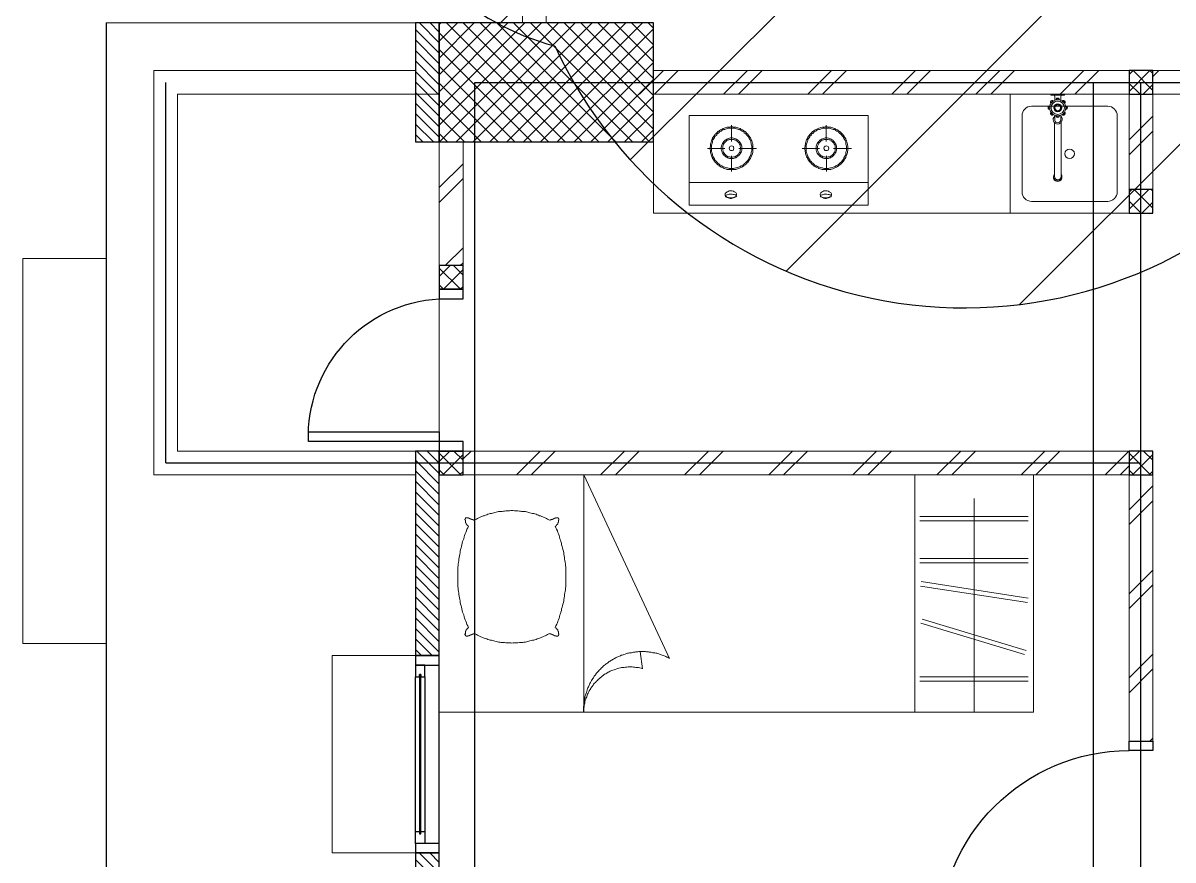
# Model space of a CAD drawing. Header units: millimetres. Extents: x -324 to 75, y -297 to 70.
# Drawn here: x -56.356 to -51.522, y 35.005 to 38.525 of the extents above; entities that cross this region are included whole.
import ezdxf

# ---------------------------------------------------------------- set-up
doc = ezdxf.new("R2010")
doc.units = ezdxf.units.MM
doc.layers.get('defpoints').update_dxf_attribs({"color": 1})
for name, color, linetype, lineweight in [('ars', 11, 'Continuous', 0), ('KOL', 1, 'Continuous', 30), ('KOLOM', 4, 'Continuous', 9), ('lan', 7, 'Continuous', 15), ('SANITAIR', 15, 'Continuous', 9), ('tem', 5, 'Continuous', 20)]:
    doc.layers.add(name, color=color, linetype=linetype, lineweight=lineweight)
doc.layers.add('as', color=1, linetype='Continuous', plot=False)
doc.layers.add('Kusen', color=30, linetype='Continuous')
pattern_1 = [(135, (380.614583, 513.798277), (-0.0220970869, -0.0220970869), [])]

# ---------------------------------------------------------------- blocks, each defined once
blk = doc.blocks.new('T. J2')
at = {"layer": 'Kusen'}
for p, q in [((-0.3692, 0.1), (0.2808, 0.1)), ((0.2808, 0.06), (-0.3692, 0.06)), ((-0.4192, 0), (0.3308, 0))]:
    blk.add_line(p, q, dxfattribs=at)
for points in [[(-0.4592, 0), (-0.4192, 0), (-0.4192, 0.1), (-0.4592, 0.1)], [(0.3308, 0), (0.3708, 0), (0.3708, 0.1), (0.3308, 0.1)]]:
    blk.add_lwpolyline(points, close=True, dxfattribs=at)
for points in [[(-0.3692, 0.0775), (-0.3692, 0.06), (-0.4192, 0.06), (-0.4192, 0.1), (-0.3692, 0.1), (-0.3692, 0.0825), (-0.3792, 0.0825), (-0.3792, 0.0775), (-0.3692, 0.0775)], [(0.2808, 0.0775), (0.2808, 0.06), (0.3308, 0.06), (0.3308, 0.1), (0.2808, 0.1), (0.2808, 0.0825), (0.2908, 0.0825), (0.2908, 0.0775), (0.2808, 0.0775)]]:
    blk.add_lwpolyline(points, dxfattribs=at)
at = {"layer": 'Kusen', "color": 141}
blk.add_lwpolyline([(-0.3792, 0.0775), (0.2908, 0.0775), (0.2908, 0.0825), (-0.3792, 0.0825)], close=True, dxfattribs=at)
blk = doc.blocks.new('K 10.10')
at = {"layer": 'ars'}
h = blk.add_hatch(dxfattribs=at)
h.set_pattern_fill('_USER', color=256, scale=0.05, angle=45, double=1, pattern_type=0)
h.set_pattern_definition([(45, (0, 0), (-0.035355339, 0.035355339), []), (135, (0, 0), (-0.035355339, -0.035355339), [])])
h.paths.add_polyline_path([(1560.5383, 1380.4069), (1560.6383, 1380.4069), (1560.6383, 1380.5069), (1560.5383, 1380.5069)])
at = {"layer": 'KOL'}
blk.add_lwpolyline([(1560.5383, 1380.4069), (1560.6383, 1380.4069), (1560.6383, 1380.5069), (1560.5383, 1380.5069)], close=True, dxfattribs=at)
blk = doc.blocks.new('P.60')
at = {"layer": 'Kusen'}
for points in [[(1472.8348, 997.5354), (1472.8748, 997.5354), (1472.8748, 997.4354), (1472.8348, 997.4354)], [(1473.4748, 997.5354), (1473.5148, 997.5354), (1473.5148, 997.4354), (1473.4748, 997.4354)], [(1472.8748, 996.8854), (1472.9148, 996.8854), (1472.9148, 997.4354), (1472.8748, 997.4354)]]:
    blk.add_lwpolyline(points, close=True, dxfattribs=at)
blk.add_arc((1472.8948, 997.4658), 0.5808, 268.0266, 356.9943, dxfattribs=at)
blk = doc.blocks.new('P.80')
at = {"layer": 'Kusen'}
for points in [[(-69.8094, -74.8368), (-69.7694, -74.8368), (-69.7694, -74.0368), (-69.8094, -74.0368)], [(-70.6094, -74.9368), (-70.5694, -74.9368), (-70.5694, -74.8368), (-70.6094, -74.8368)], [(-69.7694, -74.9368), (-69.7294, -74.9368), (-69.7294, -74.8368), (-69.7694, -74.8368)]]:
    blk.add_lwpolyline(points, close=True, dxfattribs=at)
blk.add_arc((-69.7694, -74.8368), 0.8, 90, 180, dxfattribs=at)
blk = doc.blocks.new('KRAN DPR ATAS')
for p, q in [((-0.0289, 0), (0.0289, 0)), ((-0.0289, 0), (-0.0289, -0.0021)), ((0.0289, 0), (0.0289, -0.0021)), ((-0.0275, -0.0035), (0.0275, -0.0035)), ((-0.0127, -0.0092), (-0.0127, -0.0252)), ((0.0127, -0.0092), (0.0127, -0.0252)), ((-0.0127, -0.0877), (-0.0127, -0.1101)), ((0.0127, -0.0877), (0.0127, -0.1101)), ((-0.014, -0.1188), (-0.014, -0.3457)), ((0.014, -0.1188), (0.014, -0.3457))]:
    blk.add_line(p, q)
for radius in [0.0338, 0.0279, 0.0166, 0.0138, 0.0123]:
    blk.add_circle((0, -0.0564), radius)
for centre, radius, start, end in [((-0.0239, -0.0326), 0.00706, 39.002, 230.998), ((-0.0222, -0.0342), 0.00706, 58.1189, 211.8811), ((-0.0275, -0.0021), 0.00141, 180, 270), ((-0.0183, -0.0092), 0.00564, 0, 90), ((-0.0009, -0.0214), 0.00884, 254.902, 254.902), ((0, -0.0227), 0.00706, 354.002, 185.998), ((0, -0.025), 0.00706, 13.1189, 166.8811), ((0.0183, -0.0092), 0.00564, 90, 180), ((0.0239, -0.0326), 0.00706, 309.002, 140.998), ((0.0222, -0.0342), 0.00706, 328.1189, 121.8811), ((0.0275, -0.0021), 0.00141, 270, 0), ((-0.0338, -0.0564), 0.00706, 84.002, 275.998), ((-0.0315, -0.0564), 0.00706, 103.1189, 256.8811), ((-0.0239, -0.0803), 0.00706, 129.002, 320.998), ((-0.0222, -0.0787), 0.00706, 148.1189, 301.8811), ((0, -0.1058), 0.0191, 134.711, 45.289), ((0, -0.0902), 0.00706, 174.002, 5.998), ((0, -0.0879), 0.00706, 193.1189, 346.8811), ((0.0239, -0.0803), 0.00706, 219.002, 50.998), ((0.0222, -0.0787), 0.00706, 238.1189, 31.8811), ((0.0338, -0.0564), 0.00706, 264.002, 95.998), ((0.0315, -0.0564), 0.00706, 283.1189, 76.8811), ((0, -0.1058), 0.0134, 198.6717, 270), ((0, -0.1058), 0.0134, 270, 341.3283), ((0, -0.3457), 0.0178, 141.8277, 38.1723), ((0, -0.3484), 0.0178, 175.6641, 4.3359), ((0, -0.3457), 0.014, 180, 0)]:
    blk.add_arc(centre, radius, start, end)
blk = doc.blocks.new('KOMPOR')
for points in [[(0, 0.3765), (0, -0.3765)], [(0.0944, 0.3765), (0, 0.3765)], [(0.3765, 0.3765), (0.0944, 0.3765)], [(0.0944, 0.3765), (0.0944, -0.3765)], [(0.3765, -0.3765), (0.3765, 0.3765)], [(0.2385, 0.2906), (0.2337, 0.2906), (0.23, 0.2906), (0.2252, 0.2893), (0.2203, 0.2893), (0.2167, 0.2881), (0.2119, 0.2869), (0.2082, 0.2857), (0.2034, 0.2833), (0.1998, 0.2821), (0.1961, 0.2797), (0.1925, 0.2772), (0.1889, 0.276), (0.1852, 0.2724), (0.1816, 0.27), (0.178, 0.2676), (0.1755, 0.2639), (0.1719, 0.2615), (0.1695, 0.2579), (0.1671, 0.2542), (0.1634, 0.2506), (0.1622, 0.247), (0.1598, 0.2433), (0.1574, 0.2397), (0.1562, 0.2361), (0.1538, 0.2312), (0.1525, 0.2276), (0.1513, 0.2228), (0.1501, 0.2191), (0.1501, 0.2143), (0.1489, 0.2094), (0.1489, 0.2058), (0.1489, 0.201), (0.1489, 0.1961), (0.1489, 0.1913), (0.1501, 0.1864), (0.1501, 0.1828), (0.1513, 0.178), (0.1525, 0.1743), (0.1538, 0.1695), (0.1562, 0.1659), (0.1574, 0.161), (0.1598, 0.1574), (0.1622, 0.1538), (0.1634, 0.1501), (0.1671, 0.1465), (0.1695, 0.1429), (0.1719, 0.1404), (0.1755, 0.1368), (0.178, 0.1344), (0.1816, 0.1308), (0.1852, 0.1283), (0.1889, 0.1259), (0.1925, 0.1235), (0.1961, 0.1211), (0.1998, 0.1199), (0.2034, 0.1174), (0.2082, 0.1162), (0.2119, 0.115), (0.2167, 0.1138), (0.2203, 0.1126), (0.2252, 0.1114), (0.23, 0.1114), (0.2337, 0.1102), (0.2385, 0.1102), (0.2433, 0.1102), (0.2482, 0.1114), (0.253, 0.1114), (0.2567, 0.1126), (0.2615, 0.1138), (0.2651, 0.115), (0.27, 0.1162), (0.2736, 0.1174), (0.2785, 0.1199), (0.2821, 0.1211), (0.2857, 0.1235), (0.2893, 0.1259), (0.293, 0.1283), (0.2966, 0.1308), (0.299, 0.1344), (0.3027, 0.1368), (0.3051, 0.1404), (0.3087, 0.1429), (0.3111, 0.1465), (0.3136, 0.1501), (0.316, 0.1538), (0.3184, 0.1574), (0.3196, 0.161), (0.322, 0.1659), (0.3232, 0.1695), (0.3245, 0.1743), (0.3257, 0.178), (0.3269, 0.1828), (0.3281, 0.1864), (0.3281, 0.1913), (0.3293, 0.1961), (0.3293, 0.201), (0.3293, 0.2058), (0.3281, 0.2094), (0.3281, 0.2143), (0.3269, 0.2191), (0.3257, 0.2228), (0.3245, 0.2276), (0.3232, 0.2312), (0.322, 0.2361), (0.3196, 0.2397), (0.3184, 0.2433), (0.316, 0.247), (0.3136, 0.2506), (0.3111, 0.2542), (0.3087, 0.2579), (0.3051, 0.2615), (0.3027, 0.2639), (0.299, 0.2676), (0.2966, 0.27), (0.293, 0.2724), (0.2893, 0.276), (0.2857, 0.2772), (0.2821, 0.2797), (0.2785, 0.2821), (0.2736, 0.2833), (0.27, 0.2857), (0.2651, 0.2869), (0.2615, 0.2881), (0.2567, 0.2893), (0.253, 0.2893), (0.2482, 0.2906), (0.2433, 0.2906), (0.2385, 0.2906)], [(0.2373, 0.3063), (0.2373, 0.2312)], [(0.2385, 0.2857), (0.2349, 0.2857), (0.23, 0.2857), (0.2264, 0.2845), (0.2215, 0.2833), (0.2179, 0.2833), (0.2131, 0.2821), (0.2094, 0.2809), (0.2058, 0.2785), (0.2022, 0.2772), (0.1985, 0.2748), (0.1949, 0.2736), (0.1913, 0.2712), (0.1877, 0.2688), (0.1852, 0.2663), (0.1816, 0.2639), (0.1792, 0.2603), (0.1755, 0.2579), (0.1731, 0.2542), (0.1707, 0.2518), (0.1683, 0.2482), (0.1659, 0.2446), (0.1646, 0.2409), (0.1622, 0.2373), (0.161, 0.2337), (0.1586, 0.23), (0.1574, 0.2264), (0.1562, 0.2215), (0.1562, 0.2179), (0.155, 0.2131), (0.1538, 0.2094), (0.1538, 0.2046), (0.1538, 0.201), (0.1538, 0.1961), (0.1538, 0.1925), (0.155, 0.1877), (0.1562, 0.184), (0.1562, 0.1792), (0.1574, 0.1755), (0.1586, 0.1719), (0.161, 0.1671), (0.1622, 0.1634), (0.1646, 0.1598), (0.1659, 0.1562), (0.1683, 0.1525), (0.1707, 0.1501), (0.1731, 0.1465), (0.1755, 0.1441), (0.1792, 0.1404), (0.1816, 0.138), (0.1852, 0.1356), (0.1877, 0.132), (0.1913, 0.1308), (0.1949, 0.1283), (0.1985, 0.1259), (0.2022, 0.1235), (0.2058, 0.1223), (0.2094, 0.1211), (0.2131, 0.1199), (0.2179, 0.1186), (0.2215, 0.1174), (0.2264, 0.1162), (0.23, 0.1162), (0.2349, 0.1162), (0.2385, 0.1162), (0.2433, 0.1162), (0.247, 0.1162), (0.2518, 0.1162), (0.2554, 0.1174), (0.2603, 0.1186), (0.2639, 0.1199), (0.2676, 0.1211), (0.2724, 0.1223), (0.276, 0.1235), (0.2797, 0.1259), (0.2833, 0.1283), (0.2869, 0.1308), (0.2893, 0.132), (0.293, 0.1356), (0.2954, 0.138), (0.299, 0.1404), (0.3015, 0.1441), (0.3039, 0.1465), (0.3075, 0.1501), (0.3087, 0.1525), (0.3111, 0.1562), (0.3136, 0.1598), (0.316, 0.1634), (0.3172, 0.1671), (0.3184, 0.1719), (0.3196, 0.1755), (0.3208, 0.1792), (0.322, 0.184), (0.3232, 0.1877), (0.3232, 0.1925), (0.3232, 0.1961), (0.3232, 0.201), (0.3232, 0.2046), (0.3232, 0.2094), (0.3232, 0.2131), (0.322, 0.2179), (0.3208, 0.2215), (0.3196, 0.2264), (0.3184, 0.23), (0.3172, 0.2337), (0.316, 0.2373), (0.3136, 0.2409), (0.3111, 0.2446), (0.3087, 0.2482), (0.3075, 0.2518), (0.3039, 0.2542), (0.3015, 0.2579), (0.299, 0.2603), (0.2954, 0.2639), (0.293, 0.2663), (0.2893, 0.2688), (0.2869, 0.2712), (0.2833, 0.2736), (0.2797, 0.2748), (0.276, 0.2772), (0.2724, 0.2785), (0.2676, 0.2809), (0.2639, 0.2821), (0.2603, 0.2833), (0.2554, 0.2833), (0.2518, 0.2845), (0.247, 0.2857), (0.2433, 0.2857), (0.2385, 0.2857)], [(0.2385, 0.2433), (0.2349, 0.2433), (0.23, 0.2433), (0.2264, 0.2421), (0.2215, 0.2409), (0.2179, 0.2385), (0.2143, 0.2361), (0.2119, 0.2337), (0.2082, 0.2312), (0.2058, 0.2276), (0.2034, 0.2252), (0.201, 0.2215), (0.1985, 0.2179), (0.1973, 0.2131), (0.1961, 0.2094), (0.1961, 0.2046), (0.1961, 0.201), (0.1961, 0.1961), (0.1961, 0.1925), (0.1973, 0.1877), (0.1985, 0.184), (0.201, 0.1804), (0.2034, 0.1768), (0.2058, 0.1731), (0.2082, 0.1707), (0.2119, 0.1671), (0.2143, 0.1646), (0.2179, 0.1622), (0.2215, 0.161), (0.2264, 0.1598), (0.23, 0.1586), (0.2349, 0.1574), (0.2385, 0.1574), (0.2433, 0.1574), (0.247, 0.1586), (0.2518, 0.1598), (0.2554, 0.161), (0.2591, 0.1622), (0.2627, 0.1646), (0.2663, 0.1671), (0.2688, 0.1707), (0.2724, 0.1731), (0.2748, 0.1768), (0.2772, 0.1804), (0.2785, 0.184), (0.2797, 0.1877), (0.2809, 0.1925), (0.2821, 0.1961), (0.2821, 0.201), (0.2821, 0.2046), (0.2809, 0.2094), (0.2797, 0.2131), (0.2785, 0.2179), (0.2772, 0.2215), (0.2748, 0.2252), (0.2724, 0.2276), (0.2688, 0.2312), (0.2663, 0.2337), (0.2627, 0.2361), (0.2591, 0.2385), (0.2554, 0.2409), (0.2518, 0.2421), (0.247, 0.2433), (0.2433, 0.2433), (0.2385, 0.2433)], [(0.0436, 0.2228), (0.0472, 0.2228), (0.0496, 0.2215), (0.0533, 0.2191), (0.0545, 0.2155), (0.0557, 0.2119), (0.0581, 0.2094), (0.0593, 0.2046), (0.0593, 0.1998), (0.0593, 0.1949), (0.0593, 0.1901), (0.0569, 0.1864), (0.0557, 0.1828), (0.0533, 0.1792), (0.0508, 0.178), (0.0484, 0.1755), (0.046, 0.1743), (0.0424, 0.1743), (0.04, 0.1755), (0.0375, 0.178), (0.0339, 0.1792), (0.0327, 0.1828), (0.0315, 0.1864), (0.0291, 0.1901), (0.0278, 0.1949), (0.0278, 0.1998), (0.0291, 0.2046), (0.0303, 0.2094), (0.0315, 0.2119), (0.0339, 0.2155), (0.0351, 0.2191), (0.0375, 0.2215), (0.0412, 0.2228), (0.0436, 0.2228)], [(0.0375, 0.2215), (0.04, 0.2215), (0.04, 0.2203), (0.0424, 0.2179), (0.0436, 0.2155), (0.0448, 0.2119), (0.0448, 0.2082), (0.046, 0.2034), (0.046, 0.1998), (0.046, 0.1961), (0.046, 0.1913), (0.0448, 0.1877), (0.0436, 0.184), (0.0436, 0.1816), (0.0412, 0.178), (0.04, 0.1768), (0.0387, 0.1755), (0.0375, 0.1755), (0.0351, 0.1768), (0.0339, 0.178), (0.0327, 0.1816), (0.0315, 0.184), (0.0315, 0.1877), (0.0303, 0.1913), (0.0303, 0.1961), (0.0303, 0.1998), (0.0303, 0.2034), (0.0315, 0.2082), (0.0315, 0.2119), (0.0327, 0.2155), (0.0339, 0.2179), (0.0351, 0.2203), (0.0363, 0.2215), (0.0375, 0.2215)], [(0.1404, 0.201), (0.207, 0.201)], [(0.2385, 0.2385), (0.2349, 0.2385), (0.2312, 0.2373), (0.2276, 0.2373), (0.224, 0.2361), (0.2203, 0.2337), (0.2179, 0.2324), (0.2143, 0.23), (0.2119, 0.2276), (0.2094, 0.2252), (0.207, 0.2215), (0.2058, 0.2191), (0.2034, 0.2155), (0.2022, 0.2119), (0.2022, 0.2082), (0.201, 0.2046), (0.201, 0.201), (0.201, 0.1973), (0.2022, 0.1925), (0.2022, 0.1889), (0.2034, 0.1864), (0.2058, 0.1828), (0.207, 0.1792), (0.2094, 0.1768), (0.2119, 0.1743), (0.2143, 0.1719), (0.2179, 0.1695), (0.2203, 0.1671), (0.224, 0.1659), (0.2276, 0.1646), (0.2312, 0.1634), (0.2349, 0.1634), (0.2385, 0.1622), (0.2421, 0.1634), (0.247, 0.1634), (0.2506, 0.1646), (0.253, 0.1659), (0.2567, 0.1671), (0.2603, 0.1695), (0.2627, 0.1719), (0.2651, 0.1743), (0.2676, 0.1768), (0.27, 0.1792), (0.2724, 0.1828), (0.2736, 0.1864), (0.2748, 0.1889), (0.276, 0.1925), (0.276, 0.1973), (0.2772, 0.201), (0.276, 0.2046), (0.276, 0.2082), (0.2748, 0.2119), (0.2736, 0.2155), (0.2724, 0.2191), (0.27, 0.2215), (0.2676, 0.2252), (0.2651, 0.2276), (0.2627, 0.23), (0.2603, 0.2324), (0.2567, 0.2337), (0.253, 0.2361), (0.2506, 0.2373), (0.247, 0.2373), (0.2421, 0.2385), (0.2385, 0.2385)], [(0.2385, 0.2107), (0.2349, 0.2094), (0.2312, 0.2082), (0.23, 0.2046), (0.2288, 0.201), (0.23, 0.1961), (0.2312, 0.1937), (0.2349, 0.1913), (0.2385, 0.1901), (0.2433, 0.1913), (0.2458, 0.1937), (0.2482, 0.1961), (0.2494, 0.201), (0.2482, 0.2046), (0.2458, 0.2082), (0.2433, 0.2094), (0.2385, 0.2107)], [(0.3366, 0.1998), (0.2676, 0.1998)], [(0.2373, 0.0993), (0.2373, 0.1719)], [(0.2373, -0.0932), (0.2373, -0.1671)], [(0.2385, -0.1077), (0.2337, -0.1077), (0.23, -0.1077), (0.2252, -0.109), (0.2203, -0.109), (0.2167, -0.1102), (0.2119, -0.1114), (0.2082, -0.1126), (0.2034, -0.115), (0.1998, -0.1162), (0.1961, -0.1186), (0.1925, -0.1211), (0.1889, -0.1235), (0.1852, -0.1259), (0.1816, -0.1283), (0.178, -0.1308), (0.1755, -0.1344), (0.1719, -0.1368), (0.1695, -0.1404), (0.1671, -0.1441), (0.1634, -0.1477), (0.1622, -0.1513), (0.1598, -0.155), (0.1574, -0.1586), (0.1562, -0.1622), (0.1538, -0.1671), (0.1525, -0.1707), (0.1513, -0.1755), (0.1501, -0.1792), (0.1501, -0.184), (0.1489, -0.1889), (0.1489, -0.1925), (0.1489, -0.1973), (0.1489, -0.2022), (0.1489, -0.207), (0.1501, -0.2119), (0.1501, -0.2155), (0.1513, -0.2203), (0.1525, -0.224), (0.1538, -0.2288), (0.1562, -0.2324), (0.1574, -0.2373), (0.1598, -0.2409), (0.1622, -0.2446), (0.1634, -0.2482), (0.1671, -0.2518), (0.1695, -0.2554), (0.1719, -0.2579), (0.1755, -0.2615), (0.178, -0.2639), (0.1816, -0.2676), (0.1852, -0.27), (0.1889, -0.2724), (0.1925, -0.2748), (0.1961, -0.2772), (0.1998, -0.2785), (0.2034, -0.2809), (0.2082, -0.2821), (0.2119, -0.2833), (0.2167, -0.2845), (0.2203, -0.2857), (0.2252, -0.2869), (0.23, -0.2869), (0.2337, -0.2881), (0.2385, -0.2881), (0.2433, -0.2881), (0.2482, -0.2869), (0.253, -0.2869), (0.2567, -0.2857), (0.2615, -0.2845), (0.2651, -0.2833), (0.27, -0.2821), (0.2736, -0.2809), (0.2785, -0.2785), (0.2821, -0.2772), (0.2857, -0.2748), (0.2893, -0.2724), (0.293, -0.27), (0.2966, -0.2676), (0.299, -0.2639), (0.3027, -0.2615), (0.3051, -0.2579), (0.3087, -0.2554), (0.3111, -0.2518), (0.3136, -0.2482), (0.316, -0.2446), (0.3184, -0.2409), (0.3196, -0.2373), (0.322, -0.2324), (0.3232, -0.2288), (0.3245, -0.224), (0.3257, -0.2203), (0.3269, -0.2155), (0.3281, -0.2119), (0.3281, -0.207), (0.3293, -0.2022), (0.3293, -0.1973), (0.3293, -0.1925), (0.3281, -0.1889), (0.3281, -0.184), (0.3269, -0.1792), (0.3257, -0.1755), (0.3245, -0.1707), (0.3232, -0.1671), (0.322, -0.1622), (0.3196, -0.1586), (0.3184, -0.155), (0.316, -0.1513), (0.3136, -0.1477), (0.3111, -0.1441), (0.3087, -0.1404), (0.3051, -0.1368), (0.3027, -0.1344), (0.299, -0.1308), (0.2966, -0.1283), (0.293, -0.1259), (0.2893, -0.1235), (0.2857, -0.1211), (0.2821, -0.1186), (0.2785, -0.1162), (0.2736, -0.115), (0.27, -0.1126), (0.2651, -0.1114), (0.2615, -0.1102), (0.2567, -0.109), (0.253, -0.109), (0.2482, -0.1077), (0.2433, -0.1077), (0.2385, -0.1077)], [(0.2385, -0.1126), (0.2349, -0.1126), (0.23, -0.1126), (0.2264, -0.1138), (0.2215, -0.115), (0.2179, -0.115), (0.2131, -0.1162), (0.2094, -0.1174), (0.2058, -0.1199), (0.2022, -0.1211), (0.1985, -0.1235), (0.1949, -0.1247), (0.1913, -0.1271), (0.1877, -0.1295), (0.1852, -0.132), (0.1816, -0.1344), (0.1792, -0.138), (0.1755, -0.1404), (0.1731, -0.1441), (0.1707, -0.1465), (0.1683, -0.1501), (0.1659, -0.1538), (0.1646, -0.1574), (0.1622, -0.161), (0.161, -0.1646), (0.1586, -0.1683), (0.1574, -0.1719), (0.1562, -0.1768), (0.1562, -0.1804), (0.155, -0.1852), (0.1538, -0.1889), (0.1538, -0.1937), (0.1538, -0.1973), (0.1538, -0.2022), (0.1538, -0.2058), (0.155, -0.2107), (0.1562, -0.2143), (0.1562, -0.2191), (0.1574, -0.2228), (0.1586, -0.2264), (0.161, -0.2312), (0.1622, -0.2349), (0.1646, -0.2385), (0.1659, -0.2421), (0.1683, -0.2458), (0.1707, -0.2482), (0.1731, -0.2518), (0.1755, -0.2554), (0.1792, -0.2579), (0.1816, -0.2603), (0.1852, -0.2627), (0.1877, -0.2663), (0.1913, -0.2688), (0.1949, -0.27), (0.1985, -0.2724), (0.2022, -0.2748), (0.2058, -0.276), (0.2094, -0.2772), (0.2131, -0.2785), (0.2179, -0.2797), (0.2215, -0.2809), (0.2264, -0.2821), (0.23, -0.2821), (0.2349, -0.2821), (0.2385, -0.2833), (0.2433, -0.2821), (0.247, -0.2821), (0.2518, -0.2821), (0.2554, -0.2809), (0.2603, -0.2797), (0.2639, -0.2785), (0.2676, -0.2772), (0.2724, -0.276), (0.276, -0.2748), (0.2797, -0.2724), (0.2833, -0.27), (0.2869, -0.2688), (0.2893, -0.2663), (0.293, -0.2627), (0.2954, -0.2603), (0.299, -0.2579), (0.3015, -0.2554), (0.3039, -0.2518), (0.3075, -0.2482), (0.3087, -0.2458), (0.3111, -0.2421), (0.3136, -0.2385), (0.316, -0.2349), (0.3172, -0.2312), (0.3184, -0.2264), (0.3196, -0.2228), (0.3208, -0.2191), (0.322, -0.2143), (0.3232, -0.2107), (0.3232, -0.2058), (0.3232, -0.2022), (0.3232, -0.1973), (0.3232, -0.1937), (0.3232, -0.1889), (0.3232, -0.1852), (0.322, -0.1804), (0.3208, -0.1768), (0.3196, -0.1719), (0.3184, -0.1683), (0.3172, -0.1646), (0.316, -0.161), (0.3136, -0.1574), (0.3111, -0.1538), (0.3087, -0.1501), (0.3075, -0.1465), (0.3039, -0.1441), (0.3015, -0.1404), (0.299, -0.138), (0.2954, -0.1344), (0.293, -0.132), (0.2893, -0.1295), (0.2869, -0.1271), (0.2833, -0.1247), (0.2797, -0.1235), (0.276, -0.1211), (0.2724, -0.1199), (0.2676, -0.1174), (0.2639, -0.1162), (0.2603, -0.115), (0.2554, -0.115), (0.2518, -0.1138), (0.247, -0.1126), (0.2433, -0.1126), (0.2385, -0.1126)], [(0.0436, -0.1768), (0.0472, -0.1768), (0.0496, -0.178), (0.0533, -0.1804), (0.0545, -0.1828), (0.0557, -0.1864), (0.0581, -0.1901), (0.0593, -0.1949), (0.0593, -0.1985), (0.0593, -0.2034), (0.0593, -0.2082), (0.0569, -0.2119), (0.0557, -0.2167), (0.0533, -0.2191), (0.0508, -0.2215), (0.0484, -0.224), (0.046, -0.224), (0.0424, -0.224), (0.04, -0.224), (0.0375, -0.2215), (0.0339, -0.2191), (0.0327, -0.2167), (0.0315, -0.2119), (0.0291, -0.2082), (0.0278, -0.2034), (0.0278, -0.1985), (0.0291, -0.1949), (0.0303, -0.1901), (0.0315, -0.1864), (0.0339, -0.1828), (0.0351, -0.1804), (0.0375, -0.178), (0.0412, -0.1768), (0.0436, -0.1768)], [(0.0375, -0.1768), (0.04, -0.178), (0.04, -0.1792), (0.0424, -0.1804), (0.0436, -0.1828), (0.0448, -0.1864), (0.0448, -0.1901), (0.046, -0.1949), (0.046, -0.1985), (0.046, -0.2034), (0.046, -0.2082), (0.0448, -0.2107), (0.0436, -0.2155), (0.0436, -0.2179), (0.0412, -0.2203), (0.04, -0.2228), (0.0387, -0.2228), (0.0375, -0.2228), (0.0351, -0.2228), (0.0339, -0.2203), (0.0327, -0.2179), (0.0315, -0.2155), (0.0315, -0.2107), (0.0303, -0.2082), (0.0303, -0.2034), (0.0303, -0.1985), (0.0303, -0.1949), (0.0315, -0.1901), (0.0315, -0.1864), (0.0327, -0.1828), (0.0339, -0.1804), (0.0351, -0.1792), (0.0363, -0.178), (0.0375, -0.1768)], [(0.2385, -0.155), (0.2349, -0.155), (0.23, -0.155), (0.2264, -0.1562), (0.2215, -0.1574), (0.2179, -0.1598), (0.2143, -0.1622), (0.2119, -0.1646), (0.2082, -0.1671), (0.2058, -0.1707), (0.2034, -0.1731), (0.201, -0.1768), (0.1985, -0.1804), (0.1973, -0.1852), (0.1961, -0.1889), (0.1961, -0.1937), (0.1961, -0.1973), (0.1961, -0.2022), (0.1961, -0.207), (0.1973, -0.2107), (0.1985, -0.2143), (0.201, -0.2179), (0.2034, -0.2215), (0.2058, -0.2252), (0.2082, -0.2288), (0.2119, -0.2312), (0.2143, -0.2337), (0.2179, -0.2361), (0.2215, -0.2373), (0.2264, -0.2385), (0.23, -0.2397), (0.2349, -0.2409), (0.2385, -0.2409), (0.2433, -0.2409), (0.247, -0.2397), (0.2518, -0.2385), (0.2554, -0.2373), (0.2591, -0.2361), (0.2627, -0.2337), (0.2663, -0.2312), (0.2688, -0.2288), (0.2724, -0.2252), (0.2748, -0.2215), (0.2772, -0.2179), (0.2785, -0.2143), (0.2797, -0.2107), (0.2809, -0.207), (0.2821, -0.2022), (0.2821, -0.1973), (0.2821, -0.1937), (0.2809, -0.1889), (0.2797, -0.1852), (0.2785, -0.1804), (0.2772, -0.1768), (0.2748, -0.1731), (0.2724, -0.1707), (0.2688, -0.1671), (0.2663, -0.1646), (0.2627, -0.1622), (0.2591, -0.1598), (0.2554, -0.1574), (0.2518, -0.1562), (0.247, -0.155), (0.2433, -0.155), (0.2385, -0.155)], [(0.2385, -0.1598), (0.2349, -0.1598), (0.2312, -0.161), (0.2276, -0.161), (0.224, -0.1622), (0.2203, -0.1646), (0.2179, -0.1659), (0.2143, -0.1683), (0.2119, -0.1707), (0.2094, -0.1731), (0.207, -0.1768), (0.2058, -0.1792), (0.2034, -0.1828), (0.2022, -0.1864), (0.2022, -0.1901), (0.201, -0.1937), (0.201, -0.1973), (0.201, -0.2022), (0.2022, -0.2058), (0.2022, -0.2094), (0.2034, -0.2131), (0.2058, -0.2155), (0.207, -0.2191), (0.2094, -0.2215), (0.2119, -0.224), (0.2143, -0.2264), (0.2179, -0.2288), (0.2203, -0.2312), (0.224, -0.2324), (0.2276, -0.2337), (0.2312, -0.2349), (0.2349, -0.2349), (0.2385, -0.2361), (0.2421, -0.2349), (0.247, -0.2349), (0.2506, -0.2337), (0.253, -0.2324), (0.2567, -0.2312), (0.2603, -0.2288), (0.2627, -0.2264), (0.2651, -0.224), (0.2676, -0.2215), (0.27, -0.2191), (0.2724, -0.2155), (0.2736, -0.2131), (0.2748, -0.2094), (0.276, -0.2058), (0.276, -0.2022), (0.2772, -0.1973), (0.276, -0.1937), (0.276, -0.1901), (0.2748, -0.1864), (0.2736, -0.1828), (0.2724, -0.1792), (0.27, -0.1768), (0.2676, -0.1731), (0.2651, -0.1707), (0.2627, -0.1683), (0.2603, -0.1659), (0.2567, -0.1646), (0.253, -0.1622), (0.2506, -0.161), (0.247, -0.161), (0.2421, -0.1598), (0.2385, -0.1598)], [(0.2385, -0.1877), (0.2349, -0.1889), (0.2312, -0.1901), (0.23, -0.1937), (0.2288, -0.1973), (0.23, -0.2022), (0.2312, -0.2046), (0.2349, -0.207), (0.2385, -0.2082), (0.2433, -0.207), (0.2458, -0.2046), (0.2482, -0.2022), (0.2494, -0.1973), (0.2482, -0.1937), (0.2458, -0.1901), (0.2433, -0.1889), (0.2385, -0.1877)], [(0.1404, -0.1973), (0.207, -0.1973)], [(0.2373, -0.299), (0.2373, -0.2264)], [(0.3366, -0.1985), (0.2676, -0.1985)], [(0.0944, -0.3765), (0, -0.3765)], [(0.0944, -0.3765), (0.3765, -0.3765)]]:
    blk.add_lwpolyline(points)
blk = doc.blocks.new('BED2')
blk.add_lwpolyline([(-0.4994, 1.9988), (0.4994, 1.9988), (0.4994, 0), (-0.4994, 0)], close=True)
for points in [[(0.4994, 1.9988), (0.4994, 0)], [(-0.1435, 1.8765), (-0.1435, 1.8765), (-0.1435, 1.8765), (-0.1447, 1.8765), (-0.1447, 1.8777), (-0.1447, 1.8789), (-0.1471, 1.8789), (-0.1471, 1.8814), (-0.1495, 1.8814), (-0.1495, 1.8826), (-0.1495, 1.8826), (-0.1495, 1.8838), (-0.1519, 1.8838), (-0.1519, 1.8862), (-0.1556, 1.8862), (-0.1556, 1.8874), (-0.158, 1.8874), (-0.158, 1.8886), (-0.1592, 1.8886), (-0.1592, 1.8886), (-0.1689, 1.8886), (-0.1689, 1.8898), (-0.1701, 1.8898), (-0.1701, 1.891), (-0.1737, 1.891), (-0.1737, 1.8898), (-0.1737, 1.8898), (-0.1737, 1.8886), (-0.1774, 1.8886), (-0.1774, 1.8886), (-0.1774, 1.8886), (-0.1774, 1.8862), (-0.1786, 1.8862), (-0.1786, 1.8789), (-0.1774, 1.8789), (-0.1774, 1.8765), (-0.1774, 1.8765), (-0.1774, 1.8729), (-0.1762, 1.8729), (-0.1762, 1.8705), (-0.1749, 1.8705), (-0.1749, 1.868), (-0.1737, 1.868), (-0.1737, 1.8668), (-0.1737, 1.8668), (-0.1737, 1.8632), (-0.1725, 1.8632), (-0.1725, 1.8608), (-0.1713, 1.8608), (-0.1713, 1.8571), (-0.1713, 1.8571), (-0.1713, 1.8559), (-0.1701, 1.8559), (-0.1701, 1.8547), (-0.1689, 1.8547), (-0.1689, 1.8523), (-0.1677, 1.8523)], [(0.2827, 1.8765), (0.2766, 1.8789), (0.2706, 1.8826), (0.2633, 1.885), (0.2573, 1.8874), (0.2512, 1.8898), (0.2439, 1.8923), (0.2379, 1.8947), (0.2306, 1.8959), (0.2246, 1.8983), (0.2185, 1.9007), (0.2113, 1.9019), (0.2052, 1.9044), (0.1979, 1.9056), (0.1919, 1.9068), (0.1846, 1.9092), (0.1786, 1.9104), (0.1713, 1.9116), (0.1653, 1.9128), (0.158, 1.914), (0.1519, 1.9153), (0.1447, 1.9165), (0.1374, 1.9165), (0.1314, 1.9177), (0.1241, 1.9189), (0.118, 1.9189), (0.1108, 1.9201), (0.1047, 1.9201), (0.0975, 1.9201), (0.0902, 1.9213), (0.0841, 1.9213), (0.0769, 1.9213), (0.0708, 1.9213), (0.0636, 1.9213), (0.0563, 1.9213), (0.0502, 1.9213), (0.043, 1.9201), (0.0369, 1.9201), (0.0297, 1.9201), (0.0224, 1.9189), (0.0163, 1.9189), (0.0091, 1.9177), (0.003, 1.9165), (-0.0042, 1.9165), (-0.0115, 1.9153), (-0.0176, 1.914), (-0.0248, 1.9128), (-0.0309, 1.9116), (-0.0381, 1.9104), (-0.0442, 1.9092), (-0.0515, 1.9068), (-0.0575, 1.9056), (-0.0648, 1.9044), (-0.0708, 1.9019), (-0.0781, 1.9007), (-0.0841, 1.8983), (-0.0902, 1.8959), (-0.0975, 1.8947), (-0.1035, 1.8923), (-0.1108, 1.8898), (-0.1168, 1.8874), (-0.1229, 1.885), (-0.1301, 1.8826), (-0.1362, 1.8789), (-0.1423, 1.8765)], [(0.3081, 1.8523), (0.3081, 1.8523), (0.3081, 1.8547), (0.3093, 1.8547), (0.3093, 1.8559), (0.3105, 1.8559), (0.3105, 1.8571), (0.3117, 1.8571), (0.3117, 1.8608), (0.3117, 1.8608), (0.3117, 1.8632), (0.313, 1.8632), (0.313, 1.8668), (0.3142, 1.8668), (0.3142, 1.868), (0.3142, 1.868), (0.3142, 1.8705), (0.3154, 1.8705), (0.3154, 1.8729), (0.3166, 1.8729), (0.3166, 1.8765), (0.3178, 1.8765), (0.3178, 1.8789), (0.3178, 1.8789), (0.3178, 1.8862), (0.3178, 1.8862), (0.3178, 1.8886), (0.3166, 1.8886), (0.3166, 1.8886), (0.3142, 1.8886), (0.3142, 1.8898), (0.313, 1.8898), (0.313, 1.891), (0.3093, 1.891), (0.3093, 1.8898), (0.3081, 1.8898), (0.3081, 1.8886), (0.2996, 1.8886), (0.2996, 1.8886), (0.2972, 1.8886), (0.2972, 1.8874), (0.296, 1.8874), (0.296, 1.8862), (0.2924, 1.8862), (0.2924, 1.8838), (0.29, 1.8838), (0.29, 1.8826), (0.2887, 1.8826), (0.2887, 1.8814), (0.2863, 1.8814), (0.2863, 1.8789), (0.2851, 1.8789), (0.2851, 1.8777), (0.2839, 1.8777), (0.2839, 1.8765), (0.2839, 1.8765), (0.2839, 1.8765), (0.2827, 1.8765)], [(-0.1677, 1.8523), (-0.1701, 1.8475), (-0.1725, 1.8426), (-0.1749, 1.8378), (-0.1774, 1.8329), (-0.1798, 1.8293), (-0.1822, 1.8245), (-0.1834, 1.8196), (-0.1858, 1.8148), (-0.187, 1.8099), (-0.1895, 1.8051), (-0.1907, 1.799), (-0.1931, 1.7942), (-0.1943, 1.7893), (-0.1955, 1.7845), (-0.1967, 1.7797), (-0.1979, 1.7748), (-0.1992, 1.77), (-0.2004, 1.7651), (-0.2016, 1.7591), (-0.2028, 1.7542), (-0.204, 1.7494), (-0.204, 1.7446), (-0.2052, 1.7397), (-0.2052, 1.7349), (-0.2064, 1.7288), (-0.2064, 1.724), (-0.2076, 1.7191), (-0.2076, 1.7143), (-0.2076, 1.7082), (-0.2076, 1.7034), (-0.2076, 1.6985), (-0.2088, 1.6937), (-0.2076, 1.6877), (-0.2076, 1.6828), (-0.2076, 1.678), (-0.2076, 1.6731), (-0.2076, 1.6683), (-0.2064, 1.6622), (-0.2064, 1.6574), (-0.2052, 1.6525), (-0.2052, 1.6477), (-0.204, 1.6429), (-0.204, 1.6368), (-0.2028, 1.632), (-0.2016, 1.6271), (-0.2004, 1.6223), (-0.1992, 1.6174), (-0.1979, 1.6126), (-0.1967, 1.6065), (-0.1955, 1.6017), (-0.1943, 1.5969), (-0.1931, 1.592), (-0.1907, 1.5872), (-0.1895, 1.5823), (-0.187, 1.5775), (-0.1858, 1.5726), (-0.1834, 1.5678), (-0.1822, 1.563), (-0.1798, 1.5581), (-0.1774, 1.5533), (-0.1749, 1.5484), (-0.1725, 1.5436), (-0.1701, 1.5387), (-0.1677, 1.5339)], [(0.3081, 1.5339), (0.3105, 1.5387), (0.313, 1.5436), (0.3154, 1.5484), (0.3178, 1.5533), (0.3202, 1.5581), (0.3226, 1.563), (0.3238, 1.5678), (0.3263, 1.5726), (0.3275, 1.5775), (0.3299, 1.5823), (0.3311, 1.5872), (0.3335, 1.592), (0.3347, 1.5969), (0.336, 1.6017), (0.3372, 1.6065), (0.3384, 1.6126), (0.3396, 1.6174), (0.3408, 1.6223), (0.342, 1.6271), (0.3432, 1.632), (0.3444, 1.6368), (0.3444, 1.6429), (0.3456, 1.6477), (0.3456, 1.6525), (0.3469, 1.6574), (0.3469, 1.6622), (0.3481, 1.6683), (0.3481, 1.6731), (0.3481, 1.678), (0.3481, 1.6828), (0.3493, 1.6889), (0.3493, 1.6937), (0.3493, 1.6985), (0.3481, 1.7034), (0.3481, 1.7082), (0.3481, 1.7143), (0.3481, 1.7191), (0.3469, 1.724), (0.3469, 1.7288), (0.3456, 1.7349), (0.3456, 1.7397), (0.3444, 1.7446), (0.3444, 1.7494), (0.3432, 1.7542), (0.342, 1.7591), (0.3408, 1.7651), (0.3396, 1.77), (0.3384, 1.7748), (0.3372, 1.7797), (0.336, 1.7845), (0.3347, 1.7893), (0.3335, 1.7942), (0.3311, 1.799), (0.3299, 1.8051), (0.3275, 1.8099), (0.3263, 1.8148), (0.3238, 1.8196), (0.3226, 1.8245), (0.3202, 1.8293), (0.3178, 1.8329), (0.3154, 1.8378), (0.313, 1.8426), (0.3105, 1.8475), (0.3081, 1.8523)], [(-0.1677, 1.5339), (-0.1689, 1.5339), (-0.1689, 1.5327), (-0.1701, 1.5327), (-0.1701, 1.5303), (-0.1713, 1.5303), (-0.1713, 1.5278), (-0.1713, 1.5278), (-0.1713, 1.5254), (-0.1725, 1.5254), (-0.1725, 1.523), (-0.1737, 1.523), (-0.1737, 1.5206), (-0.1737, 1.5206), (-0.1737, 1.5182), (-0.1749, 1.5182), (-0.1749, 1.5169), (-0.1762, 1.5169), (-0.1762, 1.5145), (-0.1774, 1.5145), (-0.1774, 1.5097), (-0.1774, 1.5097), (-0.1774, 1.5073), (-0.1786, 1.5073), (-0.1786, 1.5), (-0.1774, 1.5), (-0.1774, 1.4988), (-0.1774, 1.4988), (-0.1774, 1.4976), (-0.1737, 1.4976), (-0.1737, 1.4964), (-0.1737, 1.4964), (-0.1737, 1.4964), (-0.1701, 1.4964), (-0.1701, 1.4964), (-0.1689, 1.4964), (-0.1689, 1.4976), (-0.1592, 1.4976), (-0.1592, 1.4988), (-0.158, 1.4988), (-0.158, 1.5), (-0.1556, 1.5), (-0.1556, 1.5), (-0.1519, 1.5), (-0.1519, 1.5024), (-0.1495, 1.5024), (-0.1495, 1.5048), (-0.1495, 1.5048), (-0.1495, 1.5061), (-0.1471, 1.5061), (-0.1471, 1.5073), (-0.1447, 1.5073), (-0.1447, 1.5085), (-0.1447, 1.5085), (-0.1435, 1.5085), (-0.1435, 1.5097), (-0.1435, 1.5097)], [(-0.1423, 1.5109), (-0.1362, 1.5085), (-0.1289, 1.5048), (-0.1229, 1.5024), (-0.1168, 1.5), (-0.1108, 1.4976), (-0.1035, 1.4952), (-0.0975, 1.4939), (-0.0902, 1.4915), (-0.0841, 1.4891), (-0.0781, 1.4879), (-0.0708, 1.4855), (-0.0648, 1.4843), (-0.0575, 1.4818), (-0.0515, 1.4806), (-0.0442, 1.4794), (-0.0381, 1.477), (-0.0309, 1.4758), (-0.0248, 1.4746), (-0.0176, 1.4734), (-0.0115, 1.4722), (-0.0042, 1.4722), (0.003, 1.4709), (0.0091, 1.4697), (0.0163, 1.4685), (0.0224, 1.4685), (0.0297, 1.4673), (0.0369, 1.4673), (0.043, 1.4673), (0.0502, 1.4661), (0.0563, 1.4661), (0.0636, 1.4661), (0.0708, 1.4661), (0.0769, 1.4661), (0.0841, 1.4661), (0.0902, 1.4661), (0.0975, 1.4673), (0.1047, 1.4673), (0.1108, 1.4673), (0.118, 1.4685), (0.1241, 1.4685), (0.1314, 1.4697), (0.1386, 1.4709), (0.1447, 1.4722), (0.1519, 1.4722), (0.158, 1.4734), (0.1653, 1.4746), (0.1713, 1.4758), (0.1786, 1.477), (0.1846, 1.4794), (0.1919, 1.4806), (0.1979, 1.4818), (0.2052, 1.4843), (0.2113, 1.4855), (0.2185, 1.4879), (0.2246, 1.4891), (0.2306, 1.4915), (0.2379, 1.4939), (0.2439, 1.4952), (0.2512, 1.4976), (0.2573, 1.5), (0.2633, 1.5024), (0.2706, 1.5061), (0.2766, 1.5085), (0.2827, 1.5109)], [(0.2827, 1.5097), (0.2839, 1.5097)], [(0.2839, 1.5097), (0.2839, 1.5085), (0.2839, 1.5085), (0.2839, 1.5085), (0.2851, 1.5085), (0.2851, 1.5073), (0.2863, 1.5073), (0.2863, 1.5061), (0.2887, 1.5061), (0.2887, 1.5048), (0.29, 1.5048), (0.29, 1.5024), (0.2924, 1.5024), (0.2924, 1.5), (0.296, 1.5), (0.296, 1.5), (0.2972, 1.5), (0.2972, 1.4988), (0.2996, 1.4988), (0.2996, 1.4976), (0.3081, 1.4976), (0.3081, 1.4964), (0.3093, 1.4964), (0.3093, 1.4964), (0.313, 1.4964), (0.313, 1.4964), (0.3142, 1.4964), (0.3142, 1.4976), (0.3166, 1.4976), (0.3166, 1.4988), (0.3178, 1.4988), (0.3178, 1.5), (0.3178, 1.5), (0.3178, 1.5073), (0.3178, 1.5073), (0.3178, 1.5097), (0.3166, 1.5097), (0.3166, 1.5145), (0.3154, 1.5145), (0.3154, 1.5169), (0.3142, 1.5169), (0.3142, 1.5182), (0.3142, 1.5182), (0.3142, 1.5206), (0.313, 1.5206), (0.313, 1.523), (0.3117, 1.523), (0.3117, 1.5254), (0.3117, 1.5254), (0.3117, 1.5278), (0.3105, 1.5278), (0.3105, 1.5303), (0.3093, 1.5303), (0.3093, 1.5327), (0.3081, 1.5327), (0.3081, 1.5339), (0.3081, 1.5339)], [(-0.3154, 1.1441), (-0.3142, 1.1501), (-0.313, 1.155), (-0.3117, 1.161), (-0.3105, 1.1659), (-0.3105, 1.1719), (-0.3093, 1.1768), (-0.3093, 1.1828), (-0.3081, 1.1877), (-0.3081, 1.1937), (-0.3081, 1.1998), (-0.3081, 1.2046), (-0.3093, 1.2107), (-0.3093, 1.2155), (-0.3105, 1.2215), (-0.3105, 1.2264), (-0.3117, 1.2324), (-0.313, 1.2373), (-0.3142, 1.2433), (-0.3154, 1.2482), (-0.3166, 1.253), (-0.319, 1.2591), (-0.3202, 1.2639), (-0.3226, 1.2688), (-0.3238, 1.2748), (-0.3263, 1.2797), (-0.3287, 1.2845), (-0.3311, 1.2893), (-0.3347, 1.2942), (-0.3372, 1.299), (-0.3396, 1.3039), (-0.3432, 1.3087), (-0.3469, 1.3136), (-0.3505, 1.3172), (-0.3541, 1.322), (-0.3577, 1.3257), (-0.3614, 1.3305), (-0.365, 1.3341), (-0.3686, 1.3378), (-0.3735, 1.3426), (-0.3771, 1.3462), (-0.3808, 1.3499), (-0.3856, 1.3523), (-0.3904, 1.3559), (-0.3953, 1.3596), (-0.3989, 1.362), (-0.4038, 1.3644), (-0.4086, 1.368), (-0.4134, 1.3705), (-0.4183, 1.3729), (-0.4231, 1.3753), (-0.4292, 1.3777), (-0.434, 1.3789), (-0.4389, 1.3814), (-0.4437, 1.3826), (-0.4498, 1.385), (-0.4546, 1.3862), (-0.4607, 1.3874), (-0.4655, 1.3886), (-0.4715, 1.3898), (-0.4764, 1.3898), (-0.4824, 1.391), (-0.4873, 1.391), (-0.4933, 1.3923), (-0.4994, 1.3923)], [(-0.2718, 1.0315), (-0.2706, 1.0351), (-0.2682, 1.0387), (-0.2669, 1.0424), (-0.2645, 1.046), (-0.2633, 1.0496), (-0.2621, 1.0533), (-0.2609, 1.0581), (-0.2585, 1.0617), (-0.2573, 1.0654), (-0.2561, 1.069), (-0.2548, 1.0726), (-0.2536, 1.0763), (-0.2524, 1.0811), (-0.2512, 1.0847), (-0.2512, 1.0884), (-0.25, 1.092), (-0.2488, 1.0956), (-0.2488, 1.1005), (-0.2476, 1.1041), (-0.2464, 1.1077), (-0.2464, 1.1114), (-0.2464, 1.1162), (-0.2452, 1.1199), (-0.2452, 1.1235), (-0.2452, 1.1283), (-0.2439, 1.132), (-0.2439, 1.1356), (-0.2439, 1.1392), (-0.2439, 1.1441), (-0.2439, 1.1477), (-0.2439, 1.1513), (-0.2439, 1.1562), (-0.2439, 1.1598), (-0.2452, 1.1634), (-0.2452, 1.1671), (-0.2452, 1.1719), (-0.2464, 1.1755), (-0.2464, 1.1792), (-0.2464, 1.1828), (-0.2476, 1.1877), (-0.2488, 1.1913), (-0.2488, 1.1949), (-0.25, 1.1985), (-0.2512, 1.2034), (-0.2512, 1.207), (-0.2524, 1.2107), (-0.2536, 1.2143), (-0.2548, 1.2179), (-0.2561, 1.2228), (-0.2573, 1.2264), (-0.2585, 1.23), (-0.2597, 1.2337), (-0.2621, 1.2373), (-0.2633, 1.2409), (-0.2645, 1.2446), (-0.2657, 1.2482), (-0.2682, 1.2518), (-0.2694, 1.2554), (-0.2718, 1.2591), (-0.273, 1.2627), (-0.2754, 1.2663), (-0.2778, 1.27), (-0.2803, 1.2736), (-0.2815, 1.2772), (-0.2839, 1.2809), (-0.2863, 1.2845), (-0.2887, 1.2869), (-0.2912, 1.2906), (-0.2936, 1.2942), (-0.296, 1.2966), (-0.2984, 1.3002), (-0.3008, 1.3039), (-0.3033, 1.3063), (-0.3057, 1.3099), (-0.3093, 1.3123), (-0.3117, 1.316), (-0.3142, 1.3184), (-0.3178, 1.3208), (-0.3202, 1.3245), (-0.3226, 1.3269), (-0.3263, 1.3293), (-0.3287, 1.3317), (-0.3323, 1.3354), (-0.3347, 1.3378), (-0.3384, 1.3402), (-0.342, 1.3426), (-0.3444, 1.345), (-0.3481, 1.3475), (-0.3517, 1.3487), (-0.3541, 1.3511), (-0.3577, 1.3535), (-0.3614, 1.3559), (-0.365, 1.3584), (-0.3686, 1.3596), (-0.3711, 1.362), (-0.3747, 1.3632), (-0.3783, 1.3656), (-0.382, 1.3668), (-0.3856, 1.3692), (-0.3892, 1.3705), (-0.3929, 1.3717), (-0.3965, 1.3741), (-0.4001, 1.3753), (-0.4038, 1.3765), (-0.4074, 1.3777), (-0.411, 1.3789), (-0.4159, 1.3801), (-0.4195, 1.3814), (-0.4231, 1.3826), (-0.4268, 1.3838), (-0.4304, 1.385), (-0.4352, 1.3862), (-0.4389, 1.3862), (-0.4425, 1.3874), (-0.4461, 1.3886), (-0.451, 1.3886), (-0.4546, 1.3898), (-0.4582, 1.3898), (-0.4619, 1.391), (-0.4667, 1.391), (-0.4703, 1.391), (-0.474, 1.3923), (-0.4788, 1.3923), (-0.4824, 1.3923), (-0.4873, 1.3923), (-0.4909, 1.3923), (-0.4946, 1.3923), (-0.4994, 1.3923)], [(-0.4994, 1.391), (0.4994, 1.391)], [(0.4994, 1.391), (-0.273, 1.0315)], [(-0.2439, 1.1538), (-0.3166, 1.1441)], [(-0.4994, 0), (0.4994, 0)], [(0.4994, -0.4988), (-0.4994, -0.4988), (-0.4994, 0), (0.4994, 0), (0.4994, -0.4988)], [(-0.3686, -0.0218), (-0.3686, -0.477)], [(-0.3505, -0.477), (-0.3505, -0.0218)], [(-0.1241, -0.0254), (-0.2561, -0.4613)], [(-0.2391, -0.4685), (-0.1071, -0.0315)], [(0.0309, -0.0242), (-0.0381, -0.4746)], [(-0.02, -0.477), (0.0502, -0.0266)], [(0.1289, -0.0218), (0.1289, -0.477)], [(0.1471, -0.477), (0.1471, -0.0218)], [(0.3057, -0.0218), (0.3057, -0.477)], [(0.3238, -0.477), (0.3238, -0.0218)], [(0.4001, -0.2494), (-0.4994, -0.2494)]]:
    blk.add_lwpolyline(points)
blk = doc.blocks.new('typikal-1a')
at = {"layer": 'as'}
for p, q in [((0, 2.8), (6.2, 2.8)), ((4.6, -1.3), (4.6, 2.8)), ((4.6, -1.3), (6.2, -1.3))]:
    blk.add_line(p, q, dxfattribs=at)
at = {"layer": 'KOL'}
for points in [[(2.035, -0.15), (2.96, -0.15), (2.96, -0.25), (2.035, -0.25)], [(3.79, -0.15), (4.65, -0.15), (4.65, -0.25), (3.79, -0.25)]]:
    blk.add_lwpolyline(points, close=True, dxfattribs=at)
at = {"layer": 'lan'}
for p, q in [((4.73, -0.15), (5.29, -0.15)), ((6.15, -0.15), (6.15, -1.25)), ((4.55, -0.25), (4.55, -1.35)), ((4.65, -0.25), (4.65, -1.25)), ((4.65, -1.25), (6.15, -1.25)), ((4.55, -1.35), (6.2, -1.35))]:
    blk.add_line(p, q, dxfattribs=at)
at = {"layer": 'SANITAIR'}
blk.add_lwpolyline([(5.65, 2.75), (6.15, 2.75), (6.15, 2.25), (5.65, 2.25)], close=True, dxfattribs=at)
blk.add_lwpolyline([(6.0599, 2.3), (5.7399, 2.3, -0.414214), (5.6999, 2.34), (5.6999, 2.66, -0.414214), (5.7399, 2.7), (6.0599, 2.7, -0.414214), (6.0999, 2.66), (6.0999, 2.34, -0.414214)], format="xyb", close=True, dxfattribs=at)
blk.add_circle((5.8999, 2.5), 0.02, dxfattribs=at)
at = {"layer": 'tem'}
for p, q in [((5.65, 2.75), (5.65, 0.75)), ((5.65, 0.75), (5.95, 0.75))]:
    blk.add_line(p, q, dxfattribs=at)
for points in [[(6.15, 3.95), (6.25, 3.95), (6.25, 2.85), (6.15, 2.85)], [(4.55, 2.75), (3.43, 2.75), (3.43, 2.85), (4.55, 2.85)], [(6.15, 2.75), (5.75, 2.75), (5.75, 2.85), (6.15, 2.85)], [(4.55, 2.75), (4.65, 2.75), (4.65, -0.05), (4.55, -0.05)], [(6.15, 2.75), (6.25, 2.75), (6.25, 0.75), (6.15, 0.75)], [(5.43, -0.05), (5.95, -0.05), (5.95, -0.15), (5.43, -0.15)]]:
    blk.add_lwpolyline(points, close=True, dxfattribs=at)
at = {"layer": 'ars', "xscale": -1, "rotation": 180}
blk.add_blockref('BED2', (4.0506, 1.8488), dxfattribs=at)
at = {"layer": 'KOLOM', "extrusion": (0, 0, -1), "zscale": -1}
for p in [(-1565.1883, -1377.6569), (-1566.2883, -1377.6569), (-1566.7883, -1377.6569), (-1565.1883, -1380.5569), (-1565.9683, -1380.5569)]:
    blk.add_blockref('K 10.10', p, dxfattribs=at)
at = {"layer": 'Kusen', "rotation": 180}
blk.add_blockref('P.80', (-67.1794, -72.0868), dxfattribs=at)
at = {"layer": 'Kusen'}
blk.add_blockref('P.60', (-1468.1848, -997.5854), dxfattribs=at)
at = {"layer": 'Kusen', "xscale": -1, "rotation": 180}
blk.add_blockref('T. J2', (3.4192, -0.15), dxfattribs=at)
at = {"layer": 'SANITAIR', "extrusion": (0, 0, -1), "xscale": -1, "zscale": -1, "rotation": 90}
blk.add_blockref('KRAN DPR ATAS', (-6.1499, 2.45), dxfattribs=at)
at = {"layer": 'SANITAIR'}
blk.add_blockref('KOMPOR', (5.6844, 1.2765), dxfattribs=at)
blk = doc.blocks.new("k2'")
at = {"layer": 'ars'}
h = blk.add_hatch(dxfattribs=at)
h.set_pattern_fill('_USER', color=256, scale=0.05, angle=45, double=1, pattern_type=0)
h.set_pattern_definition([(45, (0, -4.95), (-0.03535534, 0.03535534), []), (135, (0, -4.95), (-0.03535534, -0.03535534), [])])
h.paths.add_polyline_path([(-0.25, -0.45), (0.25, -0.45), (0.25, 0.45), (-0.25, 0.45)])
at = {"layer": 'KOL'}
blk.add_lwpolyline([(-0.25, -0.45), (0.25, -0.45), (0.25, 0.45), (-0.25, 0.45)], close=True, dxfattribs=at)
blk = doc.blocks.new('A-2')
at = {"layer": 'ars'}
h = blk.add_hatch(dxfattribs=at)
h.set_pattern_fill('ANSI31', color=256, scale=0.25, angle=90, style=0)
h.set_pattern_definition(pattern_1)
h.paths.add_polyline_path([(-1.99, 40.7695), (-1.99, 40.2695), (-2.09, 40.2695), (-2.09, 40.7695)])
h = blk.add_hatch(dxfattribs=at)
h.set_pattern_fill('TEMBOK', color=256, scale=0.25)
h.set_pattern_definition([(45, (3.915, 15.29455), (-0.1767767, 0.1767767), []), (45, (3.9775, 15.29455), (-0.1767767, 0.1767767), [])])
h.paths.add_polyline_path([(-1.24, 40.5695), (0.91, 40.5695), (0.91, 40.4695), (-1.24, 40.4695)])
h = blk.add_hatch(dxfattribs=at)
h.set_pattern_fill('TEMBOK', color=256, scale=0.25)
h.set_pattern_definition([(45, (-3.585, 27.69455), (-0.1767767, 0.1767767), []), (45, (-3.5225, 27.69455), (-0.1767767, 0.1767767), [])])
h.paths.add_polyline_path([(2.11, 40.4695), (1.01, 40.4695), (1.01, 40.5695), (2.11, 40.5695)])
h = blk.add_hatch(dxfattribs=at)
h.set_pattern_fill('TEMBOK', color=256, scale=0.25)
h.set_pattern_definition([(45, (-6.34016, -15.9489), (-0.1767767, 0.1767767), []), (45, (-6.27766, -15.9489), (-0.1767767, 0.1767767), [])])
h.paths.add_polyline_path([(0.91, 40.4695), (1.01, 40.4695), (1.01, 40.0695), (0.91, 40.0695)])
h = blk.add_hatch(dxfattribs=at)
h.set_pattern_fill('TEMBOK', color=256, scale=0.25)
h.set_pattern_definition([(45, (-9.24016, -16.1489), (-0.1767767, 0.1767767), []), (45, (-9.17766, -16.1489), (-0.1767767, 0.1767767), [])])
h.paths.add_polyline_path([(-1.99, 40.2695), (-1.89, 40.2695), (-1.89, 39.7495), (-1.99, 39.7495)])
h = blk.add_hatch(dxfattribs=at)
h.set_pattern_fill('ANSI31', color=256, scale=0.25, angle=90, style=0)
h.set_pattern_definition(pattern_1)
h.paths.add_polyline_path([(-1.99, 38.1095), (-1.99, 38.9695), (-2.09, 38.9695), (-2.09, 38.1095)])
h = blk.add_hatch(dxfattribs=at)
h.set_pattern_fill('TEMBOK', color=256, scale=0.25)
h.set_pattern_definition([(45, (3.915, 7.49455), (-0.1767767, 0.1767767), []), (45, (3.9775, 7.49455), (-0.1767767, 0.1767767), [])])
h.paths.add_polyline_path([(-1.89, 38.8695), (0.91, 38.8695), (0.91, 38.9695), (-1.89, 38.9695)])
h = blk.add_hatch(dxfattribs=at)
h.set_pattern_fill('TEMBOK', color=256, scale=0.25)
h.set_pattern_definition([(45, (-6.34016, -14.67545), (-0.1767767, 0.1767767), []), (45, (-6.27766, -14.67545), (-0.1767767, 0.1767767), [])])
h.paths.add_polyline_path([(0.91, 37.7495), (1.01, 37.7495), (1.01, 38.8695), (0.91, 38.8695)])
h = blk.add_hatch(dxfattribs=at)
h.set_pattern_fill('ANSI31', color=256, scale=0.25, angle=90, style=0)
h.set_pattern_definition(pattern_1)
h.paths.add_polyline_path([(-1.99, 36.3545), (-1.99, 37.2795), (-2.09, 37.2795), (-2.09, 36.3545)])
blk.add_line((-3.39, 40.7695), (-3.39, 15.4695))
at = {"layer": 'as'}
for p, q in [((-1.84, 15.7195), (-1.84, 40.5195)), ((-1.84, 40.5195), (11.26, 40.5195))]:
    blk.add_line(p, q, dxfattribs=at)
at = {"layer": 'KOL'}
blk.add_line((0.76, 34.3195), (0.76, 40.5195), dxfattribs=at)
blk.add_lwpolyline([(-1.99, 40.2695), (-1.99, 40.7695), (-2.09, 40.7695), (-2.09, 40.2695)], close=True, dxfattribs=at)
at = {"layer": 'lan'}
for p, q in [((-2.09, 40.7695), (-3.39, 40.7695)), ((-2.09, 40.5695), (-3.19, 40.5695)), ((-3.19, 40.5695), (-3.19, 40.5195)), ((-3.39, 39.7795), (-3.74, 39.7795)), ((-3.74, 39.7795), (-3.74, 38.1595)), ((-3.74, 38.1595), (-3.39, 38.1595)), ((-2.44, 37.2795), (-2.44, 38.1095)), ((-2.09, 38.1095), (-2.44, 38.1095)), ((-2.09, 37.2795), (-2.44, 37.2795))]:
    blk.add_line(p, q, dxfattribs=at)
blk.add_lwpolyline([(-1.54, 42.8695), (-1.54, 40.7695), (-1.64, 40.7695), (-1.64, 42.8695)], close=True, dxfattribs=at)
at = {"layer": 'KOL', "rotation": 90}
blk.add_blockref("k2'", (-1.54, 40.5195), dxfattribs=at)
at = {"layer": 'lan', "xscale": -1, "rotation": 270}
blk.add_blockref('typikal-1a', (-1.84, 34.3195), dxfattribs=at)

msp = doc.modelspace()

# ---------------------------------------------------------------- hatches: boundary and pattern name
at = {"layer": 'defpoints'}
h = msp.add_hatch(dxfattribs=at)
h.set_pattern_fill('ANSI31', color=2, scale=0.25, style=0)
h.set_pattern_definition([(45, (294.6082, -9.8927), (-0.561266, 0.561266), [])])
edge = h.paths.add_edge_path()
edge.add_arc((-46.5158, 46.6049), 1.0368, 354.7111, 464.7111)
edge.add_arc((-48.793, 46.7236), 2.1995, 23.6999, 133.6999)
edge.add_arc((-51.5965, 47.1809), 1.7123, 41.4231, 151.4231)
edge.add_arc((-53.6755, 47.2756), 0.925, 51.5431, 161.5431)
edge.add_arc((-53.676, 45.8149), 1.9606, 116.5656, 226.5656)
edge.add_arc((-54.3118, 43.4576), 1.1742, 127.3394, 237.3394)
edge.add_arc((-54.0371, 41.3805), 1.4177, 129.8483, 239.8483)
edge.add_arc((-53.8308, 39.5116), 1.1211, 144.9995, 254.9995)
edge.add_arc((-52.3975, 39.2262), 1.8991, 204.8334, 314.8334)
edge.add_arc((-50.022, 38.7807), 1.3735, 221.0037, 331.0037)
edge.add_arc((-47.892, 39.0866), 1.3441, 226.3001, 336.3001)
edge.add_arc((-45.8366, 39.7084), 1.4249, 234.6377, 344.6377)
edge.add_arc((-45.4808, 40.8686), 1.8443, 303.5108, 413.5108)
edge.add_arc((-46.3895, 44.0455), 2.6252, 319.8094, 429.8094)

# ---------------------------------------------------------------- linework, layer by layer
at = {"layer": 'defpoints', "color": 2}
msp.add_lwpolyline([(-45.4834, 46.5094, 0.520567), (-46.779, 47.6077, 0.520567), (-50.3126, 48.3138, 0.520567), (-53.1002, 48, 0.520567), (-54.5529, 47.5685, 0.520567), (-55.024, 44.3911, 0.520567), (-54.9455, 42.469, 0.520567), (-54.7492, 40.1546, 0.520567), (-54.121, 38.4287, 0.520567), (-51.0586, 37.8795, 0.520567), (-48.8207, 38.1148, 0.520567), (-46.6613, 38.5463, 0.520567), (-44.4626, 39.3309, 0.520567), (-44.3841, 42.3513, 0.520567)], format="xyb", close=True, dxfattribs=at)

# ---------------------------------------------------------------- block references
at = {"layer": 'defpoints'}
msp.add_blockref('A-2', (-52.6163, -2.2441), dxfattribs=at)

doc.saveas('drawing.dxf')
